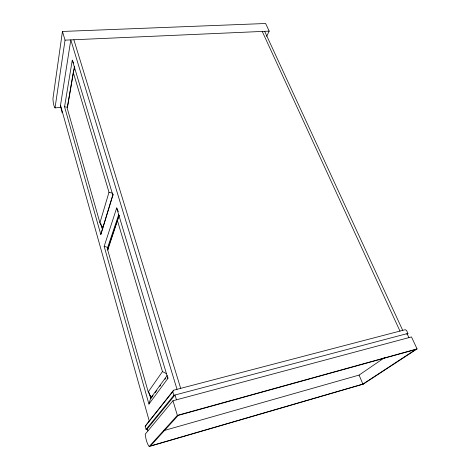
<?xml version="1.0" encoding="UTF-8"?>
<svg xmlns="http://www.w3.org/2000/svg" width="470" height="470" viewBox="0 0 470 470"><rect width="100%" height="100%" fill="white"/><g stroke="black" fill="none" stroke-linecap="round" stroke-linejoin="round"><path stroke-width="0.7" d="M266.654 36.36L269.181 31.126L265.632 23.5L62.44 31.455L52.94 98.677A6.868 1.398 83.3 0 0 55.037 107.888L60.865 107.407M55.037 107.888L65.042 40.144L62.44 31.455M62.434 112.16L62.216 112.853L60.424 105.85L70.805 39.891L177.02 389.325M64.555 106.79L72.28 60.09L112.882 195.303L100.809 234.512L64.555 106.79L67.474 107.236L74.495 66.217M74.612 67.568L73.285 72.48L67.192 108.135L99.928 222.78L102.572 228.32M112.882 195.303L113.076 194.21M118.311 211.612L116.683 207.952L104.17 246.351L148.937 404.088L150.67 398.166L151.281 398.008L148.232 391.933L107.718 250.046L108.2 247.567L119.045 215.407M100.809 234.512L112.959 194.357M107.718 250.046L119.145 215.425M99.928 222.78L108.999 192.259L73.285 72.48M118.663 214.814L107.63 247.661L108.035 249.071M147.486 428.987L146.076 429.38L145.201 426.231L172.766 391.721L173.565 390.223L405.257 329.693L406.568 330.457L407.937 333.412L406.744 334.258M145.201 426.231L173.565 390.223M148.232 391.933L162.467 371.576L117.553 220.953M167.244 375.389L150.67 398.166L149.061 392.544M151.281 398.008L152.985 395.67M155.118 392.75L156.821 390.411M159.806 386.322L160.658 385.153M164.923 379.314L165.775 378.144M148.937 404.088L167.884 378.45L167.796 376.993M146.076 429.38L173.847 395.311L407.937 333.412M172.972 400.745L145.224 434.174A8.854 2.15 77 0 0 149.202 446.5L363.222 384.149L417.06 348.916L411.479 336.925L172.972 400.745L177.355 415.386L149.202 446.5M163.695 430.632L359.08 375.089L384.442 357.717M362.875 384.096L415.65 349.515L178.224 415.386L150.447 445.96L362.875 384.096L359.08 375.089M177.355 415.386L417.06 348.916M108.2 247.567L104.17 246.351M102.865 228.931L102.301 229.019L100.692 223.391M65.042 40.144L269.181 31.126M108.999 192.259L112.418 193.199M162.467 371.576L166.574 373.721M407.09 333.641L408.929 337.607M264.663 31.326L402.708 330.363M262.242 31.431L399.97 331.074M72.539 60.689L73.579 63.098M73.861 39.756L180.686 388.367M176.456 399.811L175.005 395.006L147.304 428.834L147.891 430.943M172.766 391.721L173.847 395.311M116.683 207.952L167.884 378.45M102.061 226.117L102.66 228.232M150.476 395.194L151.076 397.303M60.513 105.315L149.213 420.873M363.222 384.149A7.708 3.948 71.1 0 1 362.429 383.755"/></g></svg>
